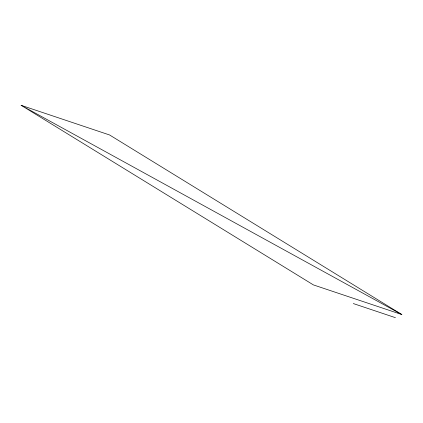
<?xml version="1.0" encoding="UTF-8"?>
<svg xmlns="http://www.w3.org/2000/svg" width="423" height="423" viewBox="0 0 423 423"><rect width="100%" height="100%" fill="white"/><g stroke="black" fill="none" stroke-linecap="round" stroke-linejoin="round"><path stroke-width="0.63" d="M21.15 105.322L109.599 134.979L401.85 314.564L313.401 284.906L21.15 105.322L401.85 314.564M353.316 303.555L395.436 317.678"/></g></svg>
